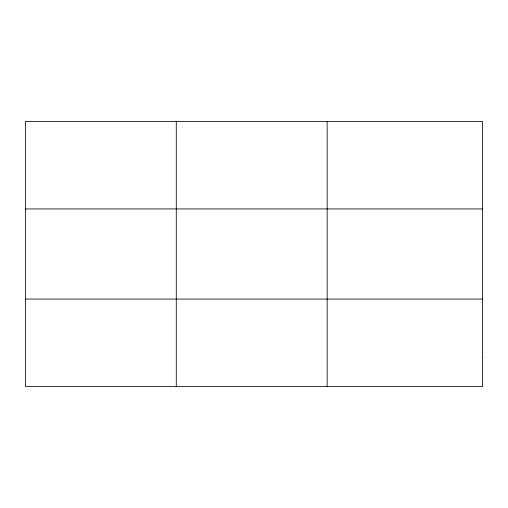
<?xml version="1.0" encoding="UTF-8"?>
<svg xmlns="http://www.w3.org/2000/svg" width="508" height="508" viewBox="0 0 508 508"><rect width="100%" height="100%" fill="white"/><g stroke="black" fill="none" stroke-linecap="round" stroke-linejoin="round"><path stroke-width="0.76" d="M176.276 121.437L176.276 386.563M327.152 121.437L327.152 386.563M25.4 208.928L482.6 208.928M25.4 299.072L482.6 299.072M482.6 357.403L482.6 386.563L25.4 386.563L25.4 121.437L482.6 121.437L482.6 357.403"/></g></svg>
